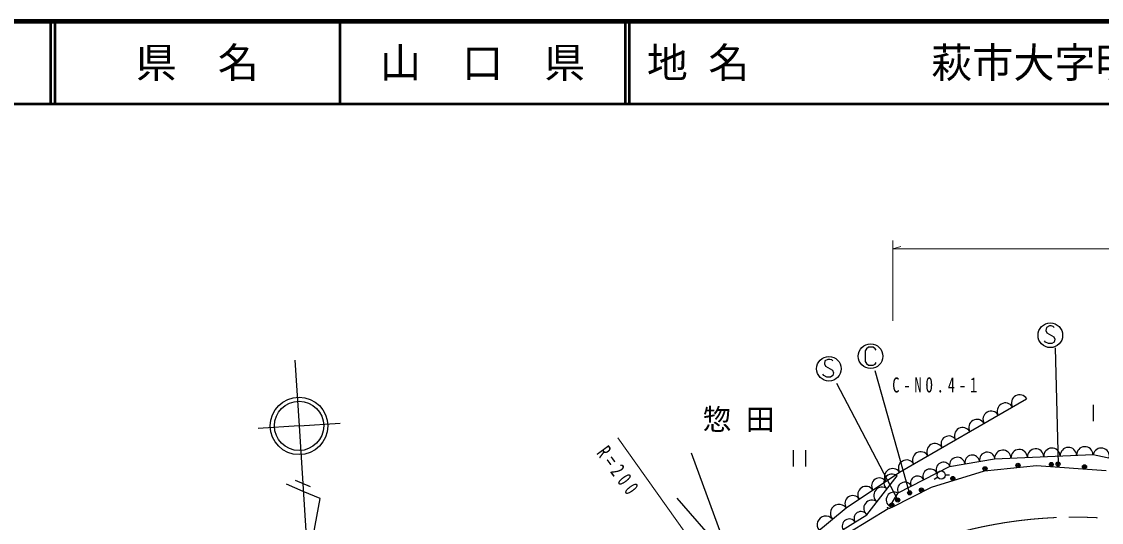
# Model space of a CAD drawing. Units: millimetres, scale not verified. Extents: x 40000 to 680000, y 20000 to 380000.
# Drawn here: x 294221 to 425754, y 319042 to 380000 of the extents above; entities that cross this region are included whole.
import ezdxf
from ezdxf.enums import TextEntityAlignment as Align

# ---------------------------------------------------------------- set-up
doc = ezdxf.new("R2010")
doc.units = ezdxf.units.MM
doc.header["$LTSCALE"] = 1000
doc.linetypes.add('CHAIN', pattern=[18.5, 12, -1.5, 3.5, -1.5])
for name, color, linetype, lineweight in [('M-BGD', 7, 'Continuous', 25), ('M-BMK', 2, 'CHAIN', 13), ('M-BMK-SRVR', 3, 'Continuous', 25), ('M-STR-HTXT', 7, 'Continuous', 13), ('M-STR-STRC', 7, 'Continuous', 25), ('M-TTL', 2, 'Continuous', 140), ('M-TTL-LINE', 7, 'Continuous', 50)]:
    doc.layers.add(name, color=color, linetype=linetype, lineweight=lineweight)
doc.layers.add('M-BMK-HTXT', color=7, linetype='Continuous')
doc.layers.add('M-TTL-TXT', color=7, linetype='Continuous')
doc.styles.add('ＭＳ ゴシック', font='')
doc.styles.get('ＭＳ ゴシック').set_extended_font_data('MS Gothic')

msp = doc.modelspace()

# ---------------------------------------------------------------- linework, layer by layer
at = {"layer": 'M-BGD'}
for p, q in [((401150, 325139), (416627, 334065)), ((424739, 333360), (424739, 331360)), ((388211, 327837), (388211, 325837)), ((389731, 325837), (389731, 327837)), ((382887, 308197), (375837, 327463)), ((407269, 325859), (412740, 326795)), ((412740, 326795), (424752, 327299)), ((424752, 327299), (430511, 326075)), ((394671, 320820), (401150, 325139)), ((401006, 322620), (407269, 325859)), ((405045, 323316), (411524, 325314)), ((411524, 325314), (417840, 325958)), ((417840, 325958), (426348, 325378)), ((397190, 319956), (400862, 324707)), ((405819, 324534), (405398, 324265)), ((406741, 324820), (407241, 324839)), ((399998, 320964), (401006, 322620)), ((400340, 320931), (405045, 323316)), ((382984, 311733), (374095, 322002)), ((388048, 315349), (394671, 320820)), ((394311, 318156), (397190, 319956)), ((400072, 320795), (400340, 320931))]:
    msp.add_line(p, q, dxfattribs=at)
for points in [[(399777, 320691), (395008, 317790), (390174, 313988), (384437, 309218), (379990, 305867), (371658, 300517), (343428, 286101)], [(400072, 320795), (400001, 320759), (399952, 320746), (399885, 320745), (399836, 320754), (399791, 320776), (399737, 320816), (399705, 320856), (399692, 320883)]]:
    msp.add_lwpolyline(points, dxfattribs=at)
for centre, radius in [((415594, 325981), 250), ((419664, 326085), 250), ((419664, 326085), 150), ((406241, 324802), 500), ((411572, 325570), 250), ((411572, 325570), 150), ((411572, 325570), 50), ((415594, 325981), 150), ((415594, 325981), 50), ((419664, 326085), 50), ((423697, 325810), 250), ((423697, 325810), 150), ((423697, 325810), 50), ((407657, 324383), 250), ((407657, 324383), 150), ((407657, 324383), 50), ((403833, 322982), 250), ((403833, 322982), 150), ((403833, 322982), 50), ((400227, 321154), 250), ((400227, 321154), 150), ((400227, 321154), 50)]:
    msp.add_circle(centre, radius, dxfattribs=at)
for centre, radius, start, end in [((415789, 333582), 1000, 29.97395, 209.97395), ((414057, 332583), 1000, 29.97395, 209.97395), ((410592, 330585), 1000, 29.97395, 209.97395), ((412324, 331584), 1000, 29.97395, 209.97395), ((408859, 329586), 1000, 29.97395, 209.97395), ((407170, 328611), 950, 29.97395, 209.97395), ((403749, 326638), 1000, 29.97395, 209.97395), ((405481, 327637), 1000, 29.97395, 209.97395), ((411852, 326643), 950, 9.70665, 189.70665), ((413739, 326837), 1000, 2.402, 182.402), ((415737, 326920), 1000, 2.402, 182.402), ((417735, 327004), 1000, 2.402, 182.402), ((419733, 327088), 1000, 2.402, 182.402), ((421732, 327172), 1000, 2.402, 182.402), ((423730, 327256), 1000, 2.402, 182.402), ((425731, 327091), 1000, 348.0031, 168.0031), ((402016, 325639), 1000, 29.97395, 209.97395), ((406513, 325468), 900, 27.34988, 207.34988), ((408205, 326019), 950, 9.70665, 189.70665), ((410029, 326331), 900, 9.70665, 189.70665), ((400248, 323912), 1000, 52.30576, 232.30576), ((400329, 324592), 1000, 33.69007, 213.69007), ((404914, 324641), 900, 27.34988, 207.34988), ((398706, 323510), 950, 33.69007, 213.69007), ((401805, 323033), 900, 27.34988, 207.34988), ((403360, 323837), 850, 27.34988, 207.34988), ((395461, 321347), 950, 33.69007, 213.69007), ((397084, 322428), 1000, 33.69007, 213.69007), ((399025, 322330), 1000, 52.30576, 232.30576), ((400492, 321775), 950, 58.67131, 238.67131), ((393830, 320125), 1100, 39.55967, 219.55967), ((397802, 320747), 1000, 52.30576, 232.30576), ((392173, 318756), 1050, 39.55967, 219.55967), ((396473, 319508), 850, 32.00538, 212.00538), ((395032, 318607), 850, 32.00538, 212.00538)]:
    msp.add_arc(centre, radius, start, end, dxfattribs=at)
at = {"layer": 'M-BMK'}
msp.add_arc((422584, 264672), 55000, 34.57715, 119.52454, dxfattribs=at)
at = {"layer": 'M-BMK-SRVR'}
for p, q in [((327508, 338772), (328019, 330789)), ((328019, 330789), (323029, 330469)), ((328019, 330789), (333008, 331108)), ((328019, 330789), (329104, 313823)), ((327544, 324192), (329387, 323414))]:
    msp.add_line(p, q, dxfattribs=at)
msp.add_lwpolyline([(329104, 313823), (330589, 321935), (328529, 322805), (326470, 323675)], dxfattribs=at)
for radius in [3500, 3000]:
    msp.add_circle((328019, 330789), radius, dxfattribs=at)
at = {"layer": 'M-STR-HTXT'}
for p, q in [((400340, 343593), (400340, 353340)), ((400340, 352340), (401340, 352620)), ((400340, 352340), (566473, 352340)), ((384226, 304889), (366853, 329346))]:
    msp.add_line(p, q, dxfattribs=at)
at = {"layer": 'M-STR-STRC'}
for p, q in [((420104, 340304), (420473, 326136)), ((402389, 322643), (398212, 337495)), ((393477, 335970), (400944, 321760))]:
    msp.add_line(p, q, dxfattribs=at)
for points in [[(420014, 342779), (419894, 342899), (419654, 342959), (419414, 342959), (419054, 342779), (418994, 342419), (419114, 342119), (419954, 341639), (420074, 341339), (420014, 340979), (419714, 340799), (419294, 340799), (418934, 340979), (418814, 341159)], [(398298, 339991), (398178, 340171), (397938, 340351), (397398, 340351), (397158, 340171), (396978, 339931), (396978, 338611), (397158, 338371), (397398, 338191), (397938, 338191), (398178, 338311), (398298, 338491)], [(393041, 338702), (392921, 338822), (392681, 338882), (392441, 338882), (392081, 338702), (392021, 338342), (392141, 338042), (392981, 337562), (393101, 337262), (393041, 336902), (392741, 336722), (392321, 336722), (391961, 336902), (391841, 337082)]]:
    msp.add_lwpolyline(points, dxfattribs=at)
for centre, radius in [((419534, 341819), 1500), ((397638, 339271), 1500), ((392561, 337742), 1500), ((420473, 326136), 250), ((420473, 326136), 150), ((420473, 326136), 50), ((402389, 322643), 250), ((402389, 322643), 150), ((402389, 322643), 50), ((400944, 321760), 250), ((400944, 321760), 150), ((400944, 321760), 50)]:
    msp.add_circle(centre, radius, dxfattribs=at)
at = {"layer": 'M-TTL'}
msp.add_line((680000, 380000), (40000, 380000), dxfattribs=at)
at = {"layer": 'M-TTL-LINE'}
for p, q in [((297750, 380000), (297750, 370000)), ((298250, 380000), (298250, 370000)), ((333000, 380000), (333000, 370000)), ((367750, 380000), (367750, 370000)), ((368250, 380000), (368250, 370000)), ((40000, 370000), (680000, 370000))]:
    msp.add_line(p, q, dxfattribs=at)

# ---------------------------------------------------------------- texts
at = {"layer": 'M-BMK-HTXT', "insert": (377189, 330045), "char_height": 2566, "attachment_point": 7, "style": 'ＭＳ ゴシック'}
msp.add_mtext('\\T1.5;惣田', dxfattribs=at)
at = {"layer": 'M-STR-HTXT', "insert": (364162, 327460), "char_height": 1833, "attachment_point": 7, "rotation": 306.4, "style": 'ＭＳ ゴシック'}
msp.add_mtext('\\T1.61;\\W0.7;R=200', dxfattribs=at)
at = {"layer": 'M-STR-STRC', "insert": (400280, 334828), "char_height": 1833, "attachment_point": 7, "style": 'ＭＳ ゴシック'}
msp.add_mtext('\\T1.55;\\W0.7;C-NO.4-1', dxfattribs=at)
at = {"layer": 'M-TTL-TXT', "style": 'ＭＳ ゴシック'}
for s, p in [('県\u3000名', (315625, 375000)), ('山\u3000口\u3000県', (350375, 375000))]:
    msp.add_text(s, height=3666, dxfattribs=at).set_placement(p, align=Align.MIDDLE_CENTER)
for s, p in [('地 名', (370380, 375000)), ('萩市大字明木', (405024, 375000))]:
    msp.add_text(s, height=3666, dxfattribs=at).set_placement(p, align=Align.MIDDLE_LEFT)

doc.saveas('drawing.dxf')
